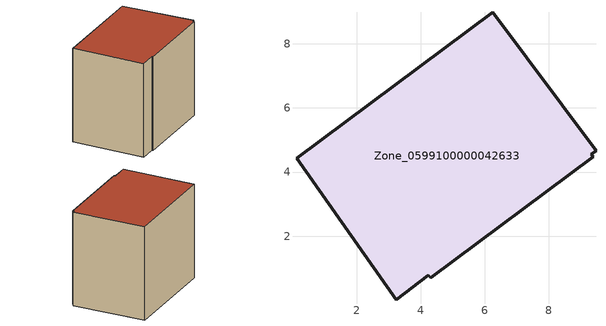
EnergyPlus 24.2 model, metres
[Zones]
Zone_0599100000042633
 floor ground (C_G): 4.31,0.7 4.23,0.78 3.25,0.01 0.13,4.42 6.25,8.99 9.47,4.66 9.32,4.56 9.38,4.47 z0
 wall outside (C_F): 9.47,4.66 6.25,8.99 0.13,4.42 3.25,0.01 4.23,0.78 4.31,0.7 9.38,4.47 9.32,4.56 9.47,4.66 z0:6.94
 roof outside (C_R): 4.23,0.78 4.31,0.7 9.38,4.47 9.32,4.56 9.47,4.66 6.25,8.99 0.13,4.42 3.25,0.01 z6.94
[BUILDING]
Pand.0599100000042633: North Axis=0; Terrain=City; Loads Convergence Tolerance Value=0.04; Temperature Convergence Tolerance Value=0.4; Solar Distribution=FullExterior; Maximum Number of Warmup Days=25; Minimum Number of Warmup Days=1
[Site:Location]
Rotterdam.The.Hague.AP_ZH_NLD Design_Conditions: Latitude=51.96; Longitude=4.45; Time Zone=1; Elevation=-4.5
[SITE:GROUNDTEMPERATURE:BUILDINGSURFACE]
18, 18, 18, 18, 18, 18, 18, 18, 18, 18, 18, 18
[MATERIAL] Thermal Absorptance=0.9; Solar Absorptance=0.7; Visible Absorptance=0.7
Name | Roughness | Thickness | Conductivity | Density | Specific Heat
G.TC.1946 | MediumSmooth | 0.15 | 1 | 540 | 1210
F.TC.1946 | Rough | 0.3 | 0.857143 | 1920 | 840
R.TC.1946 | MediumRough | 0.2 | 0.909091 | 1500 | 1000
[CONSTRUCTION]
C_G: G.TC.1946
C_F: F.TC.1946
C_R: R.TC.1946
[ZONE]
Zone_0599100000042633: Type=1; Multiplier=1; Ceiling Height=Autocalculate; Volume=Autocalculate; Floor Area=autocalculate; Part of Total Floor Area=Yes
[ZONEINFILTRATION:DESIGNFLOWRATE]
Infil_Zone_0599100000042633: Zone or ZoneList or Space or SpaceList=Zone_0599100000042633; Schedule=AlwaysOn; Design Flow Rate Calculation Method=Flow/Area; Flow Rate per Floor Area=0.003; Constant Term Coefficient=1; Temperature Term Coefficient=0; Velocity Term Coefficient=0; Velocity Squared Term Coefficient=0
[HVACTEMPLATE:ZONE:IDEALLOADSAIRSYSTEM]
Zone_0599100000042633: Maximum Heating Supply Air Temperature=50; Minimum Cooling Supply Air Temperature=13; Maximum Heating Supply Air Humidity Ratio=0.0156; Minimum Cooling Supply Air Humidity Ratio=0.0077; Heating Limit=NoLimit; Cooling Limit=NoLimit; Dehumidification Control Type=ConstantSensibleHeatRatio; Cooling Sensible Heat Ratio=0.7; Dehumidification Setpoint=60; Humidification Control Type=None; Humidification Setpoint=30; Outdoor Air Method=None; Outdoor Air Flow Rate per Person=0.00944; Outdoor Air Flow Rate per Zone Floor Area=0; Outdoor Air Flow Rate per Zone=0; Demand Controlled Ventilation Type=None; Outdoor Air Economizer Type=NoEconomizer; Heat Recovery Type=None; Sensible Heat Recovery Effectiveness=0.7; Latent Heat Recovery Effectiveness=0.65
[ZONECONTROL:THERMOSTAT]
ThermostatControl_Zone_0599100000042633: Zone or ZoneList=Zone_0599100000042633; Control Type Schedule=DualSetpointControlType; Control 1=Thermostat_Zone_0599100000042633; Temperature Difference Between Cutout And Setpoint=0
[THERMOSTATSETPOINT:DUALSETPOINT]
Thermostat_Zone_0599100000042633: Heating Setpoint Temperature Schedule=HeatingSetpoint_Zone_0599100000042633; Cooling Setpoint Temperature Schedule=CoolingSetpoint_Zone_0599100000042633
[SCHEDULE:COMPACT]
HeatingSetpoint_Zone_0599100000042633: Through: 12/31, For: AllDays, Until: 24:00, 21
CoolingSetpoint_Zone_0599100000042633: Through: 12/31, For: AllDays, Until: 24:00, 24
DualSetpointControlType: Through: 12/31, For: AllDays, Until: 24:00, 4
AlwaysOn: Through: 12/31, For: AllDays, Until: 24:00, 1
